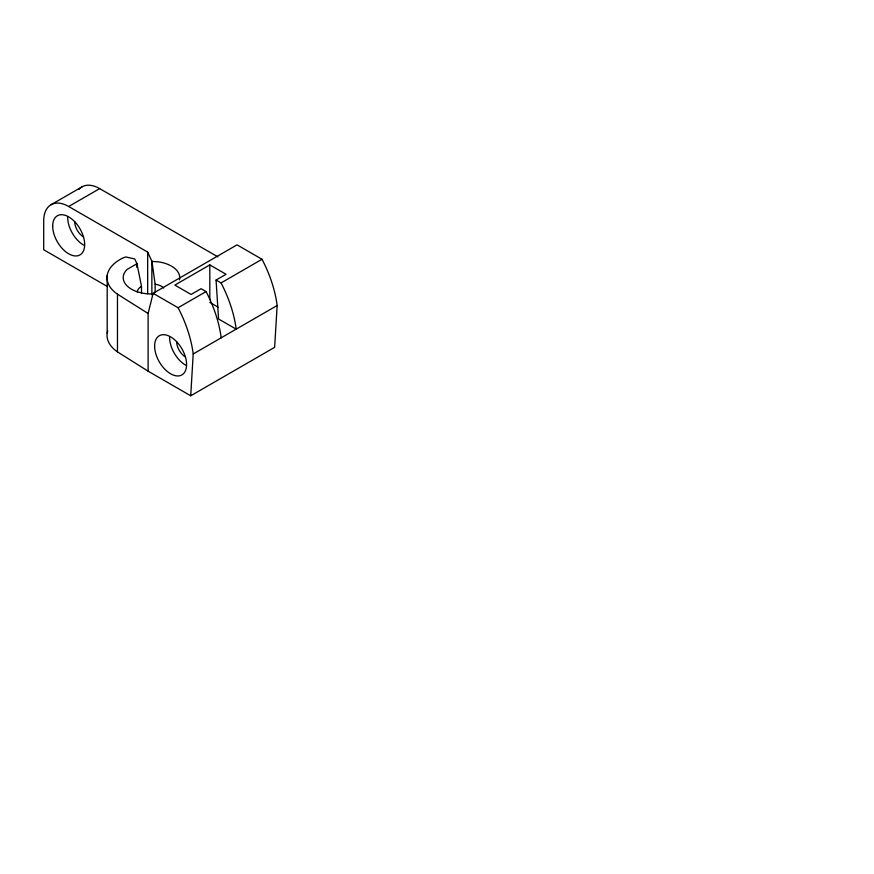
<?xml version="1.0" encoding="UTF-8"?>
<svg xmlns="http://www.w3.org/2000/svg" width="874" height="874" viewBox="0 0 874 874"><rect width="100%" height="100%" fill="white"/><g stroke="black" fill="none" stroke-linecap="round" stroke-linejoin="round"><path stroke-width="1.31" d="M190.718 395.791L193.209 353.959A92.578 53.445 60 0 0 178.088 307.735L153.114 293.314L148.121 313.504L148.121 371.188L190.718 395.791L274.644 347.328L277.145 305.507A92.578 53.445 60 0 0 262.025 259.272L237.04 244.851L153.114 293.314M148.121 371.188L117.466 351.872L117.466 294.177A44.454 25.663 0 0 1 122.863 258.016L125.78 256.945L134.749 258.955L136.967 263.697L127.003 269.498A28.263 16.322 0 0 0 127.637 286.421A28.263 16.322 0 0 0 153.933 293.915M51.02 204.745L81.992 186.861M107.491 286.585L43.7 249.756L43.7 220.914A35.331 20.397 60 0 1 68.675 206.493L99.658 188.609L217.866 256.858M216.064 280.041L221.056 282.925A92.578 53.445 60 0 1 236.177 329.159L218.555 318.988L216.064 280.041L226.049 274.272L209.815 264.898L174.844 285.088L191.078 294.462L201.075 288.693L206.067 291.577A92.578 53.445 60 0 1 221.188 337.812M178.088 307.735L206.067 291.577M221.056 282.925L262.025 259.272M193.209 353.959L277.145 305.507M68.675 206.493L147.662 252.094L151.956 261.381L158.795 261.894A28.263 16.322 0 0 1 179.498 279.789M209.815 302.404L218.008 307.135M117.466 294.177L148.121 313.504M136.967 263.697L141.49 286.311L141.49 293.074M151.956 261.381L155.135 284.203L155.135 292.309M209.815 264.898L209.815 299.716M151.868 261.173L151.868 294.713M147.662 252.094L147.662 293.675M136.857 263.489L136.857 267.52M107.196 275.452L107.196 333.147M83.664 237.073A12.717 7.342 60 0 1 74.672 221.493M185.583 357.062A12.717 7.342 60 0 1 176.592 341.483M83.664 245.146A22.615 13.055 60 0 1 67.68 217.451M185.583 365.135A22.615 13.055 60 0 1 169.6 337.44M117.466 351.872A44.454 25.663 0 0 1 107.688 330.929M137.349 292.08A14.126 8.161 0 0 1 141.49 286.311M155.135 284.203A14.126 8.161 0 0 1 163.722 288.005M78.879 189.44A35.331 20.397 60 0 1 99.658 188.609M52.691 226.104A22.615 13.055 60 0 0 76.672 255.94A22.615 13.055 60 0 0 76.672 223.963A22.615 13.055 60 0 0 52.691 226.104M154.611 346.093A22.615 13.055 60 0 0 178.591 375.929A22.615 13.055 60 0 0 178.591 343.952A22.615 13.055 60 0 0 154.611 346.093"/></g></svg>
